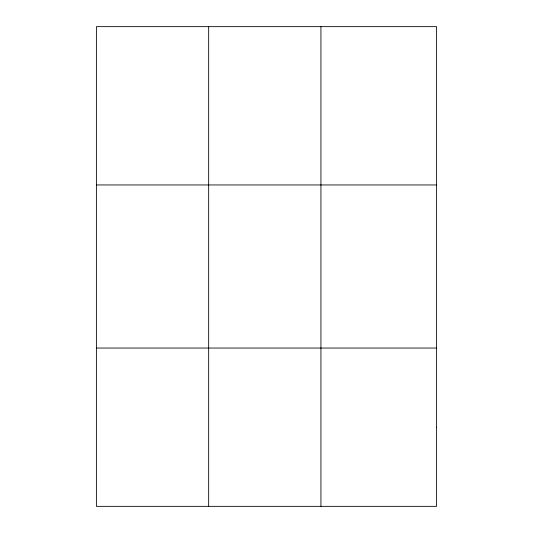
<?xml version="1.0" encoding="UTF-8"?>
<svg xmlns="http://www.w3.org/2000/svg" width="533" height="533" viewBox="0 0 533 533"><rect width="100%" height="100%" fill="white"/><g stroke="black" fill="none" stroke-linecap="round" stroke-linejoin="round"><path stroke-width="0.8" d="M208.663 26.65L208.663 506.35M320.933 26.65L320.933 506.35M96.393 184.951L436.607 184.951M96.393 348.049L436.607 348.049M436.607 427.2L436.607 506.35L96.393 506.35L96.393 26.65L436.607 26.65L436.607 427.2"/></g></svg>
